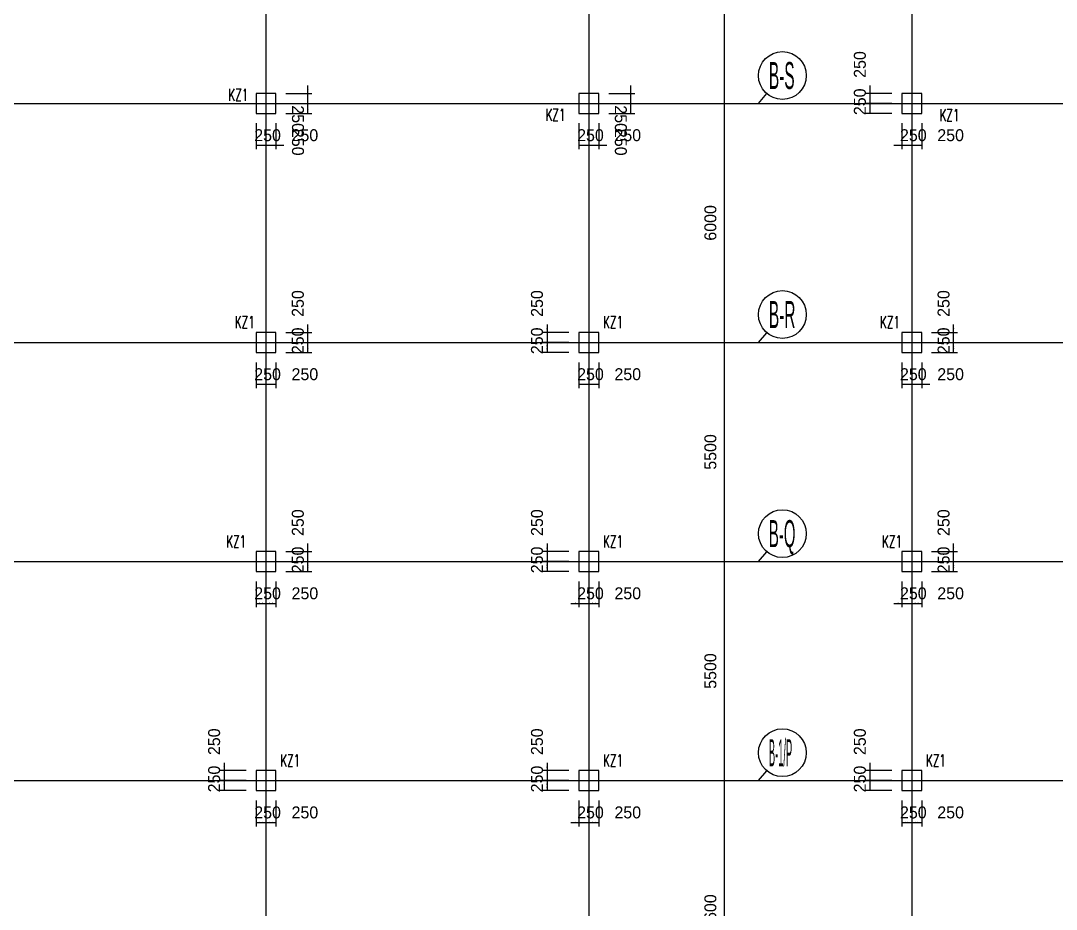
# Model space of a CAD drawing. Extents: x 387171 to 699106, y 11966 to 245688.
# Drawn here: x 548804 to 574785, y 158858 to 181164 of the extents above; entities that cross this region are included whole.
import ezdxf

# ---------------------------------------------------------------- set-up
doc = ezdxf.new("R2010")
doc.units = 0
doc.header["$LTSCALE"] = 100
doc.header["$MEASUREMENT"] = 0
for name, color, linetype in [('COLU', 7, 'Continuous'), ('DIM', 3, 'Continuous'), ('DOTE', 253, 'Continuous'), ('L-AXIS', 3, 'Continuous'), ('NUM', 7, 'Continuous')]:
    doc.layers.add(name, color=color, linetype=linetype)
doc.styles.add('hztxt', font='hztxt')
doc.styles.get("Standard").update_dxf_attribs({"font": 'standard'})
doc.dimstyles.get("Standard").update_dxf_attribs({"dimtxt": 300, "dimasz": 100, "dimexe": 100, "dimexo": 250, "dimgap": 100, "dimtad": 0, "dimtoh": 1, "dimdec": 0, "dimdsep": 46, "dimcen": 0.09, "dimclrt": 7, "dimadec": 0, "dimazin": 0, "dimtfac": 1, "dimtdec": 4, "dimtofl": 0, "dimtmove": 0, "dimatfit": 3, "dimfxl": 1, "dimtolj": 1, "dimtzin": 0, "dimarcsym": 0})

# ---------------------------------------------------------------- blocks, each defined once
blk = doc.blocks.new('*D2489')
at = {"layer": 'L-AXIS', "color": 0, "linetype": 'ByBlock', "lineweight": -2}
for p, q in [((565446, 173088), (566558, 173088)), ((566458, 167588), (566458, 173088)), ((565446, 167588), (566558, 167588))]:
    blk.add_line(p, q, dxfattribs=at)
for points in [[(566458, 173088), (566474, 172988), (566441, 172988)], [(566458, 167588), (566441, 167688), (566474, 167688)]]:
    blk.add_solid(points, dxfattribs=at)
at = {"layer": 'L-AXIS', "color": 7, "linetype": 'Continuous', "lineweight": -2, "insert": (566108, 170338), "char_height": 300, "width": 780, "attachment_point": 5, "rotation": 90, "style": 'hztxt'}
blk.add_mtext('5500', dxfattribs=at)
blk = doc.blocks.new('_AXISO')
blk.add_circle((0, 0), 0.5)
blk = doc.blocks.new('*D714')
at = {"layer": 'L-AXIS', "color": 0, "linetype": 'ByBlock', "lineweight": -2}
for p, q in [((565446, 167588), (566558, 167588)), ((566458, 162088), (566458, 167588)), ((565446, 162088), (566558, 162088))]:
    blk.add_line(p, q, dxfattribs=at)
for points in [[(566458, 167588), (566474, 167488), (566441, 167488)], [(566458, 162088), (566441, 162188), (566474, 162188)]]:
    blk.add_solid(points, dxfattribs=at)
at = {"layer": 'L-AXIS', "color": 7, "linetype": 'Continuous', "lineweight": -2, "insert": (566108, 164838), "char_height": 300, "width": 780, "attachment_point": 5, "rotation": 90, "style": 'hztxt'}
blk.add_mtext('5500', dxfattribs=at)
blk = doc.blocks.new('*D305')
at = {"layer": 'L-AXIS', "color": 0, "linetype": 'ByBlock', "lineweight": -2}
for p, q in [((565446, 162088), (566558, 162088)), ((566458, 155488), (566458, 162088)), ((565446, 155488), (566558, 155488))]:
    blk.add_line(p, q, dxfattribs=at)
for points in [[(566458, 162088), (566474, 161988), (566441, 161988)], [(566458, 155488), (566441, 155588), (566474, 155588)]]:
    blk.add_solid(points, dxfattribs=at)
at = {"layer": 'L-AXIS', "color": 7, "linetype": 'Continuous', "lineweight": -2, "insert": (566108, 158788), "char_height": 300, "width": 765, "attachment_point": 5, "rotation": 90, "style": 'hztxt'}
blk.add_mtext('6600', dxfattribs=at)
blk = doc.blocks.new('*D2837')
at = {"layer": 'L-AXIS', "color": 0, "linetype": 'ByBlock', "lineweight": -2}
for p, q in [((565446, 184588), (566558, 184588)), ((566458, 179088), (566458, 184588)), ((565446, 179088), (566558, 179088))]:
    blk.add_line(p, q, dxfattribs=at)
for points in [[(566458, 184588), (566474, 184488), (566441, 184488)], [(566458, 179088), (566441, 179188), (566474, 179188)]]:
    blk.add_solid(points, dxfattribs=at)
at = {"layer": 'L-AXIS', "color": 7, "linetype": 'Continuous', "lineweight": -2, "insert": (566108, 181838), "char_height": 300, "width": 780, "attachment_point": 5, "rotation": 90, "style": 'hztxt'}
blk.add_mtext('5500', dxfattribs=at)
blk = doc.blocks.new('*D2437')
at = {"layer": 'L-AXIS', "color": 0, "linetype": 'ByBlock', "lineweight": -2}
for p, q in [((565446, 179088), (566558, 179088)), ((566458, 173088), (566458, 179088)), ((565446, 173088), (566558, 173088))]:
    blk.add_line(p, q, dxfattribs=at)
for points in [[(566458, 179088), (566474, 178988), (566441, 178988)], [(566458, 173088), (566441, 173188), (566474, 173188)]]:
    blk.add_solid(points, dxfattribs=at)
at = {"layer": 'L-AXIS', "color": 7, "linetype": 'Continuous', "lineweight": -2, "insert": (566108, 176088), "char_height": 300, "width": 770, "attachment_point": 5, "rotation": 90, "style": 'hztxt'}
blk.add_mtext('6000', dxfattribs=at)
blk = doc.blocks.new('*D1645')
at = {"layer": 'DIM', "color": 0, "linetype": 'ByBlock', "lineweight": -2}
for p, q in [((554708, 178588), (554708, 177938)), ((554958, 178588), (554958, 177938)), ((554708, 178038), (554958, 178038))]:
    blk.add_line(p, q, dxfattribs=at)
for points in [[(554708, 178038), (554808, 178055), (554808, 178021)], [(554958, 178038), (554858, 178021), (554858, 178055)]]:
    blk.add_solid(points, dxfattribs=at)
at = {"layer": 'DIM', "color": 7, "linetype": 'Continuous', "lineweight": -2, "insert": (554998, 178288), "char_height": 300, "width": 566.67, "attachment_point": 5, "style": 'hztxt'}
blk.add_mtext('250', dxfattribs=at)
blk = doc.blocks.new('*D1233')
at = {"layer": 'DIM', "color": 0, "linetype": 'ByBlock', "lineweight": -2}
for p, q in [((554958, 178588), (554958, 177938)), ((555208, 178588), (555208, 177938)), ((554758, 178038), (555408, 178038))]:
    blk.add_line(p, q, dxfattribs=at)
for points in [[(554958, 178038), (554858, 178021), (554858, 178055)], [(555208, 178038), (555308, 178055), (555308, 178021)]]:
    blk.add_solid(points, dxfattribs=at)
at = {"layer": 'DIM', "color": 7, "linetype": 'Continuous', "lineweight": -2, "insert": (555934, 178288), "char_height": 300, "width": 566.67, "attachment_point": 5, "style": 'hztxt'}
blk.add_mtext('250', dxfattribs=at)
blk = doc.blocks.new('*D1116')
at = {"layer": 'DIM', "color": 0, "linetype": 'ByBlock', "lineweight": -2}
for p, q in [((555458, 179088), (556108, 179088)), ((556008, 178838), (556008, 179088)), ((555458, 178838), (556108, 178838))]:
    blk.add_line(p, q, dxfattribs=at)
for points in [[(556008, 179088), (556025, 178988), (555991, 178988)], [(556008, 178838), (555991, 178938), (556025, 178938)]]:
    blk.add_solid(points, dxfattribs=at)
at = {"layer": 'DIM', "color": 7, "linetype": 'Continuous', "lineweight": -2, "insert": (555758, 178112), "char_height": 300, "width": 566.67, "attachment_point": 5, "rotation": 270, "style": 'hztxt'}
blk.add_mtext('250', dxfattribs=at)
blk = doc.blocks.new('*D704')
at = {"layer": 'DIM', "color": 0, "linetype": 'ByBlock', "lineweight": -2}
for p, q in [((556008, 178888), (556008, 179538)), ((555458, 179338), (556108, 179338)), ((555458, 179088), (556108, 179088))]:
    blk.add_line(p, q, dxfattribs=at)
for points in [[(556008, 179338), (555991, 179438), (556025, 179438)], [(556008, 179088), (556025, 178988), (555991, 178988)]]:
    blk.add_solid(points, dxfattribs=at)
at = {"layer": 'DIM', "color": 7, "linetype": 'Continuous', "lineweight": -2, "insert": (555758, 178705), "char_height": 300, "width": 566.67, "attachment_point": 5, "rotation": 270, "style": 'hztxt'}
blk.add_mtext('250', dxfattribs=at)
blk = doc.blocks.new('*D259')
at = {"layer": 'DIM', "color": 0, "linetype": 'ByBlock', "lineweight": -2}
for p, q in [((562808, 178588), (562808, 177938)), ((563058, 178588), (563058, 177938)), ((562808, 178038), (563058, 178038))]:
    blk.add_line(p, q, dxfattribs=at)
for points in [[(562808, 178038), (562908, 178055), (562908, 178021)], [(563058, 178038), (562958, 178021), (562958, 178055)]]:
    blk.add_solid(points, dxfattribs=at)
at = {"layer": 'DIM', "color": 7, "linetype": 'Continuous', "lineweight": -2, "insert": (563098, 178288), "char_height": 300, "width": 566.67, "attachment_point": 5, "style": 'hztxt'}
blk.add_mtext('250', dxfattribs=at)
blk = doc.blocks.new('*D2858')
at = {"layer": 'DIM', "color": 0, "linetype": 'ByBlock', "lineweight": -2}
for p, q in [((563058, 178588), (563058, 177938)), ((563308, 178588), (563308, 177938)), ((562858, 178038), (563508, 178038))]:
    blk.add_line(p, q, dxfattribs=at)
for points in [[(563058, 178038), (562958, 178021), (562958, 178055)], [(563308, 178038), (563408, 178055), (563408, 178021)]]:
    blk.add_solid(points, dxfattribs=at)
at = {"layer": 'DIM', "color": 7, "linetype": 'Continuous', "lineweight": -2, "insert": (564034, 178288), "char_height": 300, "width": 566.67, "attachment_point": 5, "style": 'hztxt'}
blk.add_mtext('250', dxfattribs=at)
blk = doc.blocks.new('*D2769')
at = {"layer": 'DIM', "color": 0, "linetype": 'ByBlock', "lineweight": -2}
for p, q in [((563558, 179088), (564208, 179088)), ((564108, 178838), (564108, 179088)), ((563558, 178838), (564208, 178838))]:
    blk.add_line(p, q, dxfattribs=at)
for points in [[(564108, 179088), (564125, 178988), (564091, 178988)], [(564108, 178838), (564091, 178938), (564125, 178938)]]:
    blk.add_solid(points, dxfattribs=at)
at = {"layer": 'DIM', "color": 7, "linetype": 'Continuous', "lineweight": -2, "insert": (563858, 178112), "char_height": 300, "width": 566.67, "attachment_point": 5, "rotation": 270, "style": 'hztxt'}
blk.add_mtext('250', dxfattribs=at)
blk = doc.blocks.new('*D2389')
at = {"layer": 'DIM', "color": 0, "linetype": 'ByBlock', "lineweight": -2}
for p, q in [((564108, 178888), (564108, 179538)), ((563558, 179338), (564208, 179338)), ((563558, 179088), (564208, 179088))]:
    blk.add_line(p, q, dxfattribs=at)
for points in [[(564108, 179338), (564091, 179438), (564125, 179438)], [(564108, 179088), (564125, 178988), (564091, 178988)]]:
    blk.add_solid(points, dxfattribs=at)
at = {"layer": 'DIM', "color": 7, "linetype": 'Continuous', "lineweight": -2, "insert": (563858, 178705), "char_height": 300, "width": 566.67, "attachment_point": 5, "rotation": 270, "style": 'hztxt'}
blk.add_mtext('250', dxfattribs=at)
blk = doc.blocks.new('*D1907')
at = {"layer": 'DIM', "color": 0, "linetype": 'ByBlock', "lineweight": -2}
for p, q in [((570108, 179538), (570108, 178888)), ((570658, 179338), (570008, 179338)), ((570658, 179088), (570008, 179088))]:
    blk.add_line(p, q, dxfattribs=at)
for points in [[(570108, 179338), (570091, 179438), (570125, 179438)], [(570108, 179088), (570125, 178988), (570091, 178988)]]:
    blk.add_solid(points, dxfattribs=at)
at = {"layer": 'DIM', "color": 7, "linetype": 'Continuous', "lineweight": -2, "insert": (569858, 180064), "char_height": 300, "width": 566.67, "attachment_point": 5, "rotation": 90, "style": 'hztxt'}
blk.add_mtext('250', dxfattribs=at)
blk = doc.blocks.new('*D1868')
at = {"layer": 'DIM', "color": 0, "linetype": 'ByBlock', "lineweight": -2}
for p, q in [((570658, 179088), (570008, 179088)), ((570108, 179088), (570108, 178838)), ((570658, 178838), (570008, 178838))]:
    blk.add_line(p, q, dxfattribs=at)
for points in [[(570108, 179088), (570125, 178988), (570091, 178988)], [(570108, 178838), (570091, 178938), (570125, 178938)]]:
    blk.add_solid(points, dxfattribs=at)
at = {"layer": 'DIM', "color": 7, "linetype": 'Continuous', "lineweight": -2, "insert": (569858, 179128), "char_height": 300, "width": 566.67, "attachment_point": 5, "rotation": 90, "style": 'hztxt'}
blk.add_mtext('250', dxfattribs=at)
blk = doc.blocks.new('*D1420')
at = {"layer": 'DIM', "color": 0, "linetype": 'ByBlock', "lineweight": -2}
for p, q in [((570908, 178588), (570908, 177938)), ((571158, 178588), (571158, 177938)), ((570708, 178038), (571358, 178038))]:
    blk.add_line(p, q, dxfattribs=at)
for points in [[(570908, 178038), (570808, 178021), (570808, 178055)], [(571158, 178038), (571258, 178055), (571258, 178021)]]:
    blk.add_solid(points, dxfattribs=at)
at = {"layer": 'DIM', "color": 7, "linetype": 'Continuous', "lineweight": -2, "insert": (571198, 178288), "char_height": 300, "width": 566.67, "attachment_point": 5, "style": 'hztxt'}
blk.add_mtext('250', dxfattribs=at)
blk = doc.blocks.new('*D998')
at = {"layer": 'DIM', "color": 0, "linetype": 'ByBlock', "lineweight": -2}
for p, q in [((571158, 178588), (571158, 177938)), ((571408, 178588), (571408, 177938)), ((571158, 178038), (571408, 178038))]:
    blk.add_line(p, q, dxfattribs=at)
for points in [[(571158, 178038), (571258, 178055), (571258, 178021)], [(571408, 178038), (571308, 178021), (571308, 178055)]]:
    blk.add_solid(points, dxfattribs=at)
at = {"layer": 'DIM', "color": 7, "linetype": 'Continuous', "lineweight": -2, "insert": (572134, 178288), "char_height": 300, "width": 566.67, "attachment_point": 5, "style": 'hztxt'}
blk.add_mtext('250', dxfattribs=at)
blk = doc.blocks.new('*D2144')
at = {"layer": 'DIM', "color": 0, "linetype": 'ByBlock', "lineweight": -2}
for p, q in [((554708, 172588), (554708, 171938)), ((554958, 172588), (554958, 171938)), ((554708, 172038), (554958, 172038))]:
    blk.add_line(p, q, dxfattribs=at)
for points in [[(554708, 172038), (554808, 172055), (554808, 172021)], [(554958, 172038), (554858, 172021), (554858, 172055)]]:
    blk.add_solid(points, dxfattribs=at)
at = {"layer": 'DIM', "color": 7, "linetype": 'Continuous', "lineweight": -2, "insert": (554998, 172288), "char_height": 300, "width": 566.67, "attachment_point": 5, "style": 'hztxt'}
blk.add_mtext('250', dxfattribs=at)
blk = doc.blocks.new('*D1725')
at = {"layer": 'DIM', "color": 0, "linetype": 'ByBlock', "lineweight": -2}
for p, q in [((554958, 172588), (554958, 171938)), ((555208, 172588), (555208, 171938)), ((554958, 172038), (555208, 172038))]:
    blk.add_line(p, q, dxfattribs=at)
for points in [[(554958, 172038), (555058, 172055), (555058, 172021)], [(555208, 172038), (555108, 172021), (555108, 172055)]]:
    blk.add_solid(points, dxfattribs=at)
at = {"layer": 'DIM', "color": 7, "linetype": 'Continuous', "lineweight": -2, "insert": (555934, 172288), "char_height": 300, "width": 566.67, "attachment_point": 5, "style": 'hztxt'}
blk.add_mtext('250', dxfattribs=at)
blk = doc.blocks.new('*D1640')
at = {"layer": 'DIM', "color": 0, "linetype": 'ByBlock', "lineweight": -2}
for p, q in [((555458, 173088), (556108, 173088)), ((556008, 172838), (556008, 173088)), ((555458, 172838), (556108, 172838))]:
    blk.add_line(p, q, dxfattribs=at)
for points in [[(556008, 173088), (556025, 172988), (555991, 172988)], [(556008, 172838), (555991, 172938), (556025, 172938)]]:
    blk.add_solid(points, dxfattribs=at)
at = {"layer": 'DIM', "color": 7, "linetype": 'Continuous', "lineweight": -2, "insert": (555758, 173128), "char_height": 300, "width": 566.67, "attachment_point": 5, "rotation": 90, "style": 'hztxt'}
blk.add_mtext('250', dxfattribs=at)
blk = doc.blocks.new('*D1229')
at = {"layer": 'DIM', "color": 0, "linetype": 'ByBlock', "lineweight": -2}
for p, q in [((555458, 173338), (556108, 173338)), ((556008, 172888), (556008, 173538)), ((555458, 173088), (556108, 173088))]:
    blk.add_line(p, q, dxfattribs=at)
for points in [[(556008, 173338), (555991, 173438), (556025, 173438)], [(556008, 173088), (556025, 172988), (555991, 172988)]]:
    blk.add_solid(points, dxfattribs=at)
at = {"layer": 'DIM', "color": 7, "linetype": 'Continuous', "lineweight": -2, "insert": (555758, 174064), "char_height": 300, "width": 566.67, "attachment_point": 5, "rotation": 90, "style": 'hztxt'}
blk.add_mtext('250', dxfattribs=at)
blk = doc.blocks.new('*D776')
at = {"layer": 'DIM', "color": 0, "linetype": 'ByBlock', "lineweight": -2}
for p, q in [((562558, 173338), (561908, 173338)), ((562008, 173538), (562008, 172888)), ((562558, 173088), (561908, 173088))]:
    blk.add_line(p, q, dxfattribs=at)
for points in [[(562008, 173338), (561991, 173438), (562025, 173438)], [(562008, 173088), (562025, 172988), (561991, 172988)]]:
    blk.add_solid(points, dxfattribs=at)
at = {"layer": 'DIM', "color": 7, "linetype": 'Continuous', "lineweight": -2, "insert": (561758, 174064), "char_height": 300, "width": 566.67, "attachment_point": 5, "rotation": 90, "style": 'hztxt'}
blk.add_mtext('250', dxfattribs=at)
blk = doc.blocks.new('*D738')
at = {"layer": 'DIM', "color": 0, "linetype": 'ByBlock', "lineweight": -2}
for p, q in [((562558, 173088), (561908, 173088)), ((562008, 173088), (562008, 172838)), ((562558, 172838), (561908, 172838))]:
    blk.add_line(p, q, dxfattribs=at)
for points in [[(562008, 173088), (562025, 172988), (561991, 172988)], [(562008, 172838), (561991, 172938), (562025, 172938)]]:
    blk.add_solid(points, dxfattribs=at)
at = {"layer": 'DIM', "color": 7, "linetype": 'Continuous', "lineweight": -2, "insert": (561758, 173128), "char_height": 300, "width": 566.67, "attachment_point": 5, "rotation": 90, "style": 'hztxt'}
blk.add_mtext('250', dxfattribs=at)
blk = doc.blocks.new('*D291')
at = {"layer": 'DIM', "color": 0, "linetype": 'ByBlock', "lineweight": -2}
for p, q in [((562808, 172588), (562808, 171938)), ((563058, 172588), (563058, 171938)), ((562808, 172038), (563058, 172038))]:
    blk.add_line(p, q, dxfattribs=at)
for points in [[(562808, 172038), (562908, 172055), (562908, 172021)], [(563058, 172038), (562958, 172021), (562958, 172055)]]:
    blk.add_solid(points, dxfattribs=at)
at = {"layer": 'DIM', "color": 7, "linetype": 'Continuous', "lineweight": -2, "insert": (563098, 172288), "char_height": 300, "width": 566.67, "attachment_point": 5, "style": 'hztxt'}
blk.add_mtext('250', dxfattribs=at)
blk = doc.blocks.new('*D2892')
at = {"layer": 'DIM', "color": 0, "linetype": 'ByBlock', "lineweight": -2}
for p, q in [((563058, 172588), (563058, 171938)), ((563308, 172588), (563308, 171938)), ((563058, 172038), (563308, 172038))]:
    blk.add_line(p, q, dxfattribs=at)
for points in [[(563058, 172038), (563158, 172055), (563158, 172021)], [(563308, 172038), (563208, 172021), (563208, 172055)]]:
    blk.add_solid(points, dxfattribs=at)
at = {"layer": 'DIM', "color": 7, "linetype": 'Continuous', "lineweight": -2, "insert": (564034, 172288), "char_height": 300, "width": 566.67, "attachment_point": 5, "style": 'hztxt'}
blk.add_mtext('250', dxfattribs=at)
blk = doc.blocks.new('*D2801')
at = {"layer": 'DIM', "color": 0, "linetype": 'ByBlock', "lineweight": -2}
for p, q in [((570908, 172588), (570908, 171938)), ((571158, 172588), (571158, 171938)), ((570908, 172038), (571158, 172038))]:
    blk.add_line(p, q, dxfattribs=at)
for points in [[(570908, 172038), (571008, 172055), (571008, 172021)], [(571158, 172038), (571058, 172021), (571058, 172055)]]:
    blk.add_solid(points, dxfattribs=at)
at = {"layer": 'DIM', "color": 7, "linetype": 'Continuous', "lineweight": -2, "insert": (571198, 172288), "char_height": 300, "width": 566.67, "attachment_point": 5, "style": 'hztxt'}
blk.add_mtext('250', dxfattribs=at)
blk = doc.blocks.new('*D2419')
at = {"layer": 'DIM', "color": 0, "linetype": 'ByBlock', "lineweight": -2}
for p, q in [((571158, 172588), (571158, 171938)), ((571408, 172588), (571408, 171938)), ((570958, 172038), (571608, 172038))]:
    blk.add_line(p, q, dxfattribs=at)
for points in [[(571158, 172038), (571058, 172021), (571058, 172055)], [(571408, 172038), (571508, 172055), (571508, 172021)]]:
    blk.add_solid(points, dxfattribs=at)
at = {"layer": 'DIM', "color": 7, "linetype": 'Continuous', "lineweight": -2, "insert": (572134, 172288), "char_height": 300, "width": 566.67, "attachment_point": 5, "style": 'hztxt'}
blk.add_mtext('250', dxfattribs=at)
blk = doc.blocks.new('*D1934')
at = {"layer": 'DIM', "color": 0, "linetype": 'ByBlock', "lineweight": -2}
for p, q in [((571658, 173088), (572308, 173088)), ((572208, 172838), (572208, 173088)), ((571658, 172838), (572308, 172838))]:
    blk.add_line(p, q, dxfattribs=at)
for points in [[(572208, 173088), (572225, 172988), (572191, 172988)], [(572208, 172838), (572191, 172938), (572225, 172938)]]:
    blk.add_solid(points, dxfattribs=at)
at = {"layer": 'DIM', "color": 7, "linetype": 'Continuous', "lineweight": -2, "insert": (571958, 173128), "char_height": 300, "width": 566.67, "attachment_point": 5, "rotation": 90, "style": 'hztxt'}
blk.add_mtext('250', dxfattribs=at)
blk = doc.blocks.new('*D1905')
at = {"layer": 'DIM', "color": 0, "linetype": 'ByBlock', "lineweight": -2}
for p, q in [((571658, 173338), (572308, 173338)), ((572208, 172888), (572208, 173538)), ((571658, 173088), (572308, 173088))]:
    blk.add_line(p, q, dxfattribs=at)
for points in [[(572208, 173338), (572191, 173438), (572225, 173438)], [(572208, 173088), (572225, 172988), (572191, 172988)]]:
    blk.add_solid(points, dxfattribs=at)
at = {"layer": 'DIM', "color": 7, "linetype": 'Continuous', "lineweight": -2, "insert": (571958, 174064), "char_height": 300, "width": 566.67, "attachment_point": 5, "rotation": 90, "style": 'hztxt'}
blk.add_mtext('250', dxfattribs=at)
blk = doc.blocks.new('*D2404')
at = {"layer": 'DIM', "color": 0, "linetype": 'ByBlock', "lineweight": -2}
for p, q in [((554708, 167088), (554708, 166438)), ((554958, 167088), (554958, 166438)), ((554708, 166538), (554958, 166538))]:
    blk.add_line(p, q, dxfattribs=at)
for points in [[(554708, 166538), (554808, 166555), (554808, 166521)], [(554958, 166538), (554858, 166521), (554858, 166555)]]:
    blk.add_solid(points, dxfattribs=at)
at = {"layer": 'DIM', "color": 7, "linetype": 'Continuous', "lineweight": -2, "insert": (554998, 166788), "char_height": 300, "width": 566.67, "attachment_point": 5, "style": 'hztxt'}
blk.add_mtext('250', dxfattribs=at)
blk = doc.blocks.new('*D1966')
at = {"layer": 'DIM', "color": 0, "linetype": 'ByBlock', "lineweight": -2}
for p, q in [((554958, 167088), (554958, 166438)), ((555208, 167088), (555208, 166438)), ((554958, 166538), (555208, 166538))]:
    blk.add_line(p, q, dxfattribs=at)
for points in [[(554958, 166538), (555058, 166555), (555058, 166521)], [(555208, 166538), (555108, 166521), (555108, 166555)]]:
    blk.add_solid(points, dxfattribs=at)
at = {"layer": 'DIM', "color": 7, "linetype": 'Continuous', "lineweight": -2, "insert": (555934, 166788), "char_height": 300, "width": 566.67, "attachment_point": 5, "style": 'hztxt'}
blk.add_mtext('250', dxfattribs=at)
blk = doc.blocks.new('*D1884')
at = {"layer": 'DIM', "color": 0, "linetype": 'ByBlock', "lineweight": -2}
for p, q in [((555458, 167588), (556108, 167588)), ((556008, 167338), (556008, 167588)), ((555458, 167338), (556108, 167338))]:
    blk.add_line(p, q, dxfattribs=at)
for points in [[(556008, 167588), (556025, 167488), (555991, 167488)], [(556008, 167338), (555991, 167438), (556025, 167438)]]:
    blk.add_solid(points, dxfattribs=at)
at = {"layer": 'DIM', "color": 7, "linetype": 'Continuous', "lineweight": -2, "insert": (555758, 167628), "char_height": 300, "width": 566.67, "attachment_point": 5, "rotation": 90, "style": 'hztxt'}
blk.add_mtext('250', dxfattribs=at)
blk = doc.blocks.new('*D1481')
at = {"layer": 'DIM', "color": 0, "linetype": 'ByBlock', "lineweight": -2}
for p, q in [((555458, 167838), (556108, 167838)), ((556008, 167388), (556008, 168038)), ((555458, 167588), (556108, 167588))]:
    blk.add_line(p, q, dxfattribs=at)
for points in [[(556008, 167838), (555991, 167938), (556025, 167938)], [(556008, 167588), (556025, 167488), (555991, 167488)]]:
    blk.add_solid(points, dxfattribs=at)
at = {"layer": 'DIM', "color": 7, "linetype": 'Continuous', "lineweight": -2, "insert": (555758, 168564), "char_height": 300, "width": 566.67, "attachment_point": 5, "rotation": 90, "style": 'hztxt'}
blk.add_mtext('250', dxfattribs=at)
blk = doc.blocks.new('*D1010')
at = {"layer": 'DIM', "color": 0, "linetype": 'ByBlock', "lineweight": -2}
for p, q in [((562558, 167838), (561908, 167838)), ((562008, 168038), (562008, 167388)), ((562558, 167588), (561908, 167588))]:
    blk.add_line(p, q, dxfattribs=at)
for points in [[(562008, 167838), (561991, 167938), (562025, 167938)], [(562008, 167588), (562025, 167488), (561991, 167488)]]:
    blk.add_solid(points, dxfattribs=at)
at = {"layer": 'DIM', "color": 7, "linetype": 'Continuous', "lineweight": -2, "insert": (561758, 168564), "char_height": 300, "width": 566.67, "attachment_point": 5, "rotation": 90, "style": 'hztxt'}
blk.add_mtext('250', dxfattribs=at)
blk = doc.blocks.new('*D599')
at = {"layer": 'DIM', "color": 0, "linetype": 'ByBlock', "lineweight": -2}
for p, q in [((562558, 167588), (561908, 167588)), ((562008, 167588), (562008, 167338)), ((562558, 167338), (561908, 167338))]:
    blk.add_line(p, q, dxfattribs=at)
for points in [[(562008, 167588), (562025, 167488), (561991, 167488)], [(562008, 167338), (561991, 167438), (562025, 167438)]]:
    blk.add_solid(points, dxfattribs=at)
at = {"layer": 'DIM', "color": 7, "linetype": 'Continuous', "lineweight": -2, "insert": (561758, 167628), "char_height": 300, "width": 566.67, "attachment_point": 5, "rotation": 90, "style": 'hztxt'}
blk.add_mtext('250', dxfattribs=at)
blk = doc.blocks.new('*D527')
at = {"layer": 'DIM', "color": 0, "linetype": 'ByBlock', "lineweight": -2}
for p, q in [((562808, 167088), (562808, 166438)), ((563058, 167088), (563058, 166438)), ((562608, 166538), (563258, 166538))]:
    blk.add_line(p, q, dxfattribs=at)
for points in [[(562808, 166538), (562708, 166521), (562708, 166555)], [(563058, 166538), (563158, 166555), (563158, 166521)]]:
    blk.add_solid(points, dxfattribs=at)
at = {"layer": 'DIM', "color": 7, "linetype": 'Continuous', "lineweight": -2, "insert": (563098, 166788), "char_height": 300, "width": 566.67, "attachment_point": 5, "style": 'hztxt'}
blk.add_mtext('250', dxfattribs=at)
blk = doc.blocks.new('*D115')
at = {"layer": 'DIM', "color": 0, "linetype": 'ByBlock', "lineweight": -2}
for p, q in [((563058, 167088), (563058, 166438)), ((563308, 167088), (563308, 166438)), ((563058, 166538), (563308, 166538))]:
    blk.add_line(p, q, dxfattribs=at)
for points in [[(563058, 166538), (563158, 166555), (563158, 166521)], [(563308, 166538), (563208, 166521), (563208, 166555)]]:
    blk.add_solid(points, dxfattribs=at)
at = {"layer": 'DIM', "color": 7, "linetype": 'Continuous', "lineweight": -2, "insert": (564034, 166788), "char_height": 300, "width": 566.67, "attachment_point": 5, "style": 'hztxt'}
blk.add_mtext('250', dxfattribs=at)
blk = doc.blocks.new('*D2668')
at = {"layer": 'DIM', "color": 0, "linetype": 'ByBlock', "lineweight": -2}
for p, q in [((570908, 167088), (570908, 166438)), ((571158, 167088), (571158, 166438)), ((570708, 166538), (571358, 166538))]:
    blk.add_line(p, q, dxfattribs=at)
for points in [[(570908, 166538), (570808, 166521), (570808, 166555)], [(571158, 166538), (571258, 166555), (571258, 166521)]]:
    blk.add_solid(points, dxfattribs=at)
at = {"layer": 'DIM', "color": 7, "linetype": 'Continuous', "lineweight": -2, "insert": (571198, 166788), "char_height": 300, "width": 566.67, "attachment_point": 5, "style": 'hztxt'}
blk.add_mtext('250', dxfattribs=at)
blk = doc.blocks.new('*D2632')
at = {"layer": 'DIM', "color": 0, "linetype": 'ByBlock', "lineweight": -2}
for p, q in [((571158, 167088), (571158, 166438)), ((571408, 167088), (571408, 166438)), ((571158, 166538), (571408, 166538))]:
    blk.add_line(p, q, dxfattribs=at)
for points in [[(571158, 166538), (571258, 166555), (571258, 166521)], [(571408, 166538), (571308, 166521), (571308, 166555)]]:
    blk.add_solid(points, dxfattribs=at)
at = {"layer": 'DIM', "color": 7, "linetype": 'Continuous', "lineweight": -2, "insert": (572134, 166788), "char_height": 300, "width": 566.67, "attachment_point": 5, "style": 'hztxt'}
blk.add_mtext('250', dxfattribs=at)
blk = doc.blocks.new('*D2188')
at = {"layer": 'DIM', "color": 0, "linetype": 'ByBlock', "lineweight": -2}
for p, q in [((571658, 167588), (572308, 167588)), ((572208, 167338), (572208, 167588)), ((571658, 167338), (572308, 167338))]:
    blk.add_line(p, q, dxfattribs=at)
for points in [[(572208, 167588), (572225, 167488), (572191, 167488)], [(572208, 167338), (572191, 167438), (572225, 167438)]]:
    blk.add_solid(points, dxfattribs=at)
at = {"layer": 'DIM', "color": 7, "linetype": 'Continuous', "lineweight": -2, "insert": (571958, 167628), "char_height": 300, "width": 566.67, "attachment_point": 5, "rotation": 90, "style": 'hztxt'}
blk.add_mtext('250', dxfattribs=at)
blk = doc.blocks.new('*D1754')
at = {"layer": 'DIM', "color": 0, "linetype": 'ByBlock', "lineweight": -2}
for p, q in [((571658, 167838), (572308, 167838)), ((572208, 167388), (572208, 168038)), ((571658, 167588), (572308, 167588))]:
    blk.add_line(p, q, dxfattribs=at)
for points in [[(572208, 167838), (572191, 167938), (572225, 167938)], [(572208, 167588), (572225, 167488), (572191, 167488)]]:
    blk.add_solid(points, dxfattribs=at)
at = {"layer": 'DIM', "color": 7, "linetype": 'Continuous', "lineweight": -2, "insert": (571958, 168564), "char_height": 300, "width": 566.67, "attachment_point": 5, "rotation": 90, "style": 'hztxt'}
blk.add_mtext('250', dxfattribs=at)
blk = doc.blocks.new('*D1809')
at = {"layer": 'DIM', "color": 0, "linetype": 'ByBlock', "lineweight": -2}
for p, q in [((553908, 162538), (553908, 161888)), ((554458, 162338), (553808, 162338)), ((554458, 162088), (553808, 162088))]:
    blk.add_line(p, q, dxfattribs=at)
for points in [[(553908, 162338), (553891, 162438), (553925, 162438)], [(553908, 162088), (553925, 161988), (553891, 161988)]]:
    blk.add_solid(points, dxfattribs=at)
at = {"layer": 'DIM', "color": 7, "linetype": 'Continuous', "lineweight": -2, "insert": (553658, 163064), "char_height": 300, "width": 566.67, "attachment_point": 5, "rotation": 90, "style": 'hztxt'}
blk.add_mtext('250', dxfattribs=at)
blk = doc.blocks.new('*D1355')
at = {"layer": 'DIM', "color": 0, "linetype": 'ByBlock', "lineweight": -2}
for p, q in [((554458, 162088), (553808, 162088)), ((553908, 162088), (553908, 161838)), ((554458, 161838), (553808, 161838))]:
    blk.add_line(p, q, dxfattribs=at)
for points in [[(553908, 162088), (553925, 161988), (553891, 161988)], [(553908, 161838), (553891, 161938), (553925, 161938)]]:
    blk.add_solid(points, dxfattribs=at)
at = {"layer": 'DIM', "color": 7, "linetype": 'Continuous', "lineweight": -2, "insert": (553658, 162128), "char_height": 300, "width": 566.67, "attachment_point": 5, "rotation": 90, "style": 'hztxt'}
blk.add_mtext('250', dxfattribs=at)
blk = doc.blocks.new('*D1321')
at = {"layer": 'DIM', "color": 0, "linetype": 'ByBlock', "lineweight": -2}
for p, q in [((554708, 161588), (554708, 160938)), ((554958, 161588), (554958, 160938)), ((554708, 161038), (554958, 161038))]:
    blk.add_line(p, q, dxfattribs=at)
for points in [[(554708, 161038), (554808, 161055), (554808, 161021)], [(554958, 161038), (554858, 161021), (554858, 161055)]]:
    blk.add_solid(points, dxfattribs=at)
at = {"layer": 'DIM', "color": 7, "linetype": 'Continuous', "lineweight": -2, "insert": (554998, 161288), "char_height": 300, "width": 566.67, "attachment_point": 5, "style": 'hztxt'}
blk.add_mtext('250', dxfattribs=at)
blk = doc.blocks.new('*D851')
at = {"layer": 'DIM', "color": 0, "linetype": 'ByBlock', "lineweight": -2}
for p, q in [((554958, 161588), (554958, 160938)), ((555208, 161588), (555208, 160938)), ((554958, 161038), (555208, 161038))]:
    blk.add_line(p, q, dxfattribs=at)
for points in [[(554958, 161038), (555058, 161055), (555058, 161021)], [(555208, 161038), (555108, 161021), (555108, 161055)]]:
    blk.add_solid(points, dxfattribs=at)
at = {"layer": 'DIM', "color": 7, "linetype": 'Continuous', "lineweight": -2, "insert": (555934, 161288), "char_height": 300, "width": 566.67, "attachment_point": 5, "style": 'hztxt'}
blk.add_mtext('250', dxfattribs=at)
blk = doc.blocks.new('*D449')
at = {"layer": 'DIM', "color": 0, "linetype": 'ByBlock', "lineweight": -2}
for p, q in [((562008, 162538), (562008, 161888)), ((562558, 162338), (561908, 162338)), ((562558, 162088), (561908, 162088))]:
    blk.add_line(p, q, dxfattribs=at)
for points in [[(562008, 162338), (561991, 162438), (562025, 162438)], [(562008, 162088), (562025, 161988), (561991, 161988)]]:
    blk.add_solid(points, dxfattribs=at)
at = {"layer": 'DIM', "color": 7, "linetype": 'Continuous', "lineweight": -2, "insert": (561758, 163064), "char_height": 300, "width": 566.67, "attachment_point": 5, "rotation": 90, "style": 'hztxt'}
blk.add_mtext('250', dxfattribs=at)
blk = doc.blocks.new('*D361')
at = {"layer": 'DIM', "color": 0, "linetype": 'ByBlock', "lineweight": -2}
for p, q in [((562558, 162088), (561908, 162088)), ((562008, 162088), (562008, 161838)), ((562558, 161838), (561908, 161838))]:
    blk.add_line(p, q, dxfattribs=at)
for points in [[(562008, 162088), (562025, 161988), (561991, 161988)], [(562008, 161838), (561991, 161938), (562025, 161938)]]:
    blk.add_solid(points, dxfattribs=at)
at = {"layer": 'DIM', "color": 7, "linetype": 'Continuous', "lineweight": -2, "insert": (561758, 162128), "char_height": 300, "width": 566.67, "attachment_point": 5, "rotation": 90, "style": 'hztxt'}
blk.add_mtext('250', dxfattribs=at)
blk = doc.blocks.new('*D2953')
at = {"layer": 'DIM', "color": 0, "linetype": 'ByBlock', "lineweight": -2}
for p, q in [((562808, 161588), (562808, 160938)), ((563058, 161588), (563058, 160938)), ((562608, 161038), (563258, 161038))]:
    blk.add_line(p, q, dxfattribs=at)
for points in [[(562808, 161038), (562708, 161021), (562708, 161055)], [(563058, 161038), (563158, 161055), (563158, 161021)]]:
    blk.add_solid(points, dxfattribs=at)
at = {"layer": 'DIM', "color": 7, "linetype": 'Continuous', "lineweight": -2, "insert": (563098, 161288), "char_height": 300, "width": 566.67, "attachment_point": 5, "style": 'hztxt'}
blk.add_mtext('250', dxfattribs=at)
blk = doc.blocks.new('*D2520')
at = {"layer": 'DIM', "color": 0, "linetype": 'ByBlock', "lineweight": -2}
for p, q in [((563058, 161588), (563058, 160938)), ((563308, 161588), (563308, 160938)), ((563058, 161038), (563308, 161038))]:
    blk.add_line(p, q, dxfattribs=at)
for points in [[(563058, 161038), (563158, 161055), (563158, 161021)], [(563308, 161038), (563208, 161021), (563208, 161055)]]:
    blk.add_solid(points, dxfattribs=at)
at = {"layer": 'DIM', "color": 7, "linetype": 'Continuous', "lineweight": -2, "insert": (564034, 161288), "char_height": 300, "width": 566.67, "attachment_point": 5, "style": 'hztxt'}
blk.add_mtext('250', dxfattribs=at)
blk = doc.blocks.new('*D2092')
at = {"layer": 'DIM', "color": 0, "linetype": 'ByBlock', "lineweight": -2}
for p, q in [((570108, 162538), (570108, 161888)), ((570658, 162338), (570008, 162338)), ((570658, 162088), (570008, 162088))]:
    blk.add_line(p, q, dxfattribs=at)
for points in [[(570108, 162338), (570091, 162438), (570125, 162438)], [(570108, 162088), (570125, 161988), (570091, 161988)]]:
    blk.add_solid(points, dxfattribs=at)
at = {"layer": 'DIM', "color": 7, "linetype": 'Continuous', "lineweight": -2, "insert": (569858, 163064), "char_height": 300, "width": 566.67, "attachment_point": 5, "rotation": 90, "style": 'hztxt'}
blk.add_mtext('250', dxfattribs=at)
blk = doc.blocks.new('*D1998')
at = {"layer": 'DIM', "color": 0, "linetype": 'ByBlock', "lineweight": -2}
for p, q in [((570658, 162088), (570008, 162088)), ((570108, 162088), (570108, 161838)), ((570658, 161838), (570008, 161838))]:
    blk.add_line(p, q, dxfattribs=at)
for points in [[(570108, 162088), (570125, 161988), (570091, 161988)], [(570108, 161838), (570091, 161938), (570125, 161938)]]:
    blk.add_solid(points, dxfattribs=at)
at = {"layer": 'DIM', "color": 7, "linetype": 'Continuous', "lineweight": -2, "insert": (569858, 162128), "char_height": 300, "width": 566.67, "attachment_point": 5, "rotation": 90, "style": 'hztxt'}
blk.add_mtext('250', dxfattribs=at)
blk = doc.blocks.new('*D1592')
at = {"layer": 'DIM', "color": 0, "linetype": 'ByBlock', "lineweight": -2}
for p, q in [((570908, 161588), (570908, 160938)), ((571158, 161588), (571158, 160938)), ((570908, 161038), (571158, 161038))]:
    blk.add_line(p, q, dxfattribs=at)
for points in [[(570908, 161038), (571008, 161055), (571008, 161021)], [(571158, 161038), (571058, 161021), (571058, 161055)]]:
    blk.add_solid(points, dxfattribs=at)
at = {"layer": 'DIM', "color": 7, "linetype": 'Continuous', "lineweight": -2, "insert": (571198, 161288), "char_height": 300, "width": 566.67, "attachment_point": 5, "style": 'hztxt'}
blk.add_mtext('250', dxfattribs=at)
blk = doc.blocks.new('*D1119')
at = {"layer": 'DIM', "color": 0, "linetype": 'ByBlock', "lineweight": -2}
for p, q in [((571158, 161588), (571158, 160938)), ((571408, 161588), (571408, 160938)), ((571158, 161038), (571408, 161038))]:
    blk.add_line(p, q, dxfattribs=at)
for points in [[(571158, 161038), (571258, 161055), (571258, 161021)], [(571408, 161038), (571308, 161021), (571308, 161055)]]:
    blk.add_solid(points, dxfattribs=at)
at = {"layer": 'DIM', "color": 7, "linetype": 'Continuous', "lineweight": -2, "insert": (572134, 161288), "char_height": 300, "width": 566.67, "attachment_point": 5, "style": 'hztxt'}
blk.add_mtext('250', dxfattribs=at)

msp = doc.modelspace()

# ---------------------------------------------------------------- linework, layer by layer
at = {"layer": 'COLU'}
for points in [[(554708.1, 178837.9), (555208.1, 178837.9), (555208.1, 179337.9), (554708.1, 179337.9)], [(562808.1, 178837.9), (563308.1, 178837.9), (563308.1, 179337.9), (562808.1, 179337.9)], [(570908.1, 178837.9), (571408.1, 178837.9), (571408.1, 179337.9), (570908.1, 179337.9)], [(554708.1, 172837.9), (555208.1, 172837.9), (555208.1, 173337.9), (554708.1, 173337.9)], [(562808.1, 172837.9), (563308.1, 172837.9), (563308.1, 173337.9), (562808.1, 173337.9)], [(570908.1, 172837.9), (571408.1, 172837.9), (571408.1, 173337.9), (570908.1, 173337.9)], [(554708.1, 167337.9), (555208.1, 167337.9), (555208.1, 167837.9), (554708.1, 167837.9)], [(562808.1, 167337.9), (563308.1, 167337.9), (563308.1, 167837.9), (562808.1, 167837.9)], [(570908.1, 167337.9), (571408.1, 167337.9), (571408.1, 167837.9), (570908.1, 167837.9)], [(554708.1, 161837.9), (555208.1, 161837.9), (555208.1, 162337.9), (554708.1, 162337.9)], [(562808.1, 161837.9), (563308.1, 161837.9), (563308.1, 162337.9), (562808.1, 162337.9)], [(570908.1, 161837.9), (571408.1, 161837.9), (571408.1, 162337.9), (570908.1, 162337.9)]]:
    msp.add_lwpolyline(points, close=True, dxfattribs=at)
at = {"layer": 'DOTE'}
for p, q in [((571158.1, 213087.9), (571158.1, 94087.9)), ((554958.1, 210429.3), (554958.1, 88587.9)), ((563058.1, 210429.3), (563058.1, 84089.2)), ((517702.3, 179087.9), (579258.1, 179087.9)), ((532758.1, 173087.9), (590758.1, 173087.9)), ((532758.1, 167587.9), (599108.1, 167587.9)), ((538758.1, 162087.9), (599108.1, 162087.9))]:
    msp.add_line(p, q, dxfattribs=at)
at = {"layer": 'L-AXIS'}
for p, q in [((567313.6, 179087.9), (567523.1, 179332.4)), ((565446, 179087.9), (567313.6, 179087.9)), ((567313.6, 173087.9), (567523.1, 173332.4)), ((565446, 173087.9), (567313.6, 173087.9)), ((567313.6, 167587.9), (567523.1, 167832.4)), ((565446, 167587.9), (567313.6, 167587.9)), ((567313.6, 162087.9), (567523.1, 162332.4)), ((565446, 162087.9), (567313.6, 162087.9))]:
    msp.add_line(p, q, dxfattribs=at)

# ---------------------------------------------------------------- block references
ref = msp.add_blockref('_AXISO', (567913.6, 179787.9), dxfattribs=dict(at, xscale=1199.999999999997, yscale=1200, rotation=359.9996457873818))
ref.add_attrib('A', 'B-S', (567574.2, 179448.5), dxfattribs={"height": 678.82, "style": 'hztxt', "width": 0.42623})
ref = msp.add_blockref('_AXISO', (567913.6, 173787.9), dxfattribs=dict(at, xscale=1199.999999999997, yscale=1200, rotation=359.9996457873818))
ref.add_attrib('A', 'B-R', (567574.2, 173448.5), dxfattribs={"height": 678.82, "style": 'hztxt', "width": 0.42623})
ref = msp.add_blockref('_AXISO', (567913.6, 168287.9), dxfattribs=dict(at, xscale=1199.999999999997, yscale=1200, rotation=359.9996457873818))
ref.add_attrib('A', 'B-Q', (567574.2, 167948.5), dxfattribs={"height": 678.82, "style": 'hztxt', "width": 0.412698})
ref = msp.add_blockref('_AXISO', (567913.6, 162787.9), dxfattribs=dict(at, xscale=1199.999999999997, yscale=1200, rotation=359.9996457873818))
ref.add_attrib('A', 'B-1/P', (567574.2, 162448.5), dxfattribs={"height": 678.82, "style": 'hztxt', "width": 0.257426})

# ---------------------------------------------------------------- texts
at = {"layer": 'NUM', "color": 200, "width": 0.7}
for p in [(554012.8, 179151.4), (561969.3, 178651.9), (571853.6, 178642.2), (554174.8, 173444), (563414.1, 173444), (570361.6, 173444), (553960, 167944), (563414.1, 167944), (570412.3, 167944), (555314.1, 162444), (563414.1, 162444), (571514.1, 162444)]:
    msp.add_text('KZ1', height=300, dxfattribs=at).set_placement(p)

# ---------------------------------------------------------------- dimensions: what is measured, and where the dimension line sits
at = {"layer": 'DIM', "color": 200}
for p1, p2, picture, middle in [((570908.1, 179337.9), (570908.1, 179087.9), '*D1907', (569858.1, 179556)), ((555208.1, 179087.9), (555208.1, 179337.9), '*D704', (555758.1, 179212.9)), ((563308.1, 179087.9), (563308.1, 179337.9), '*D2389', (563858.1, 179212.9)), ((570908.1, 179087.9), (570908.1, 178837.9), '*D1868', (569858.1, 178619.9)), ((555208.1, 178837.9), (555208.1, 179087.9), '*D1116', (555758.1, 178619.9)), ((563308.1, 178837.9), (563308.1, 179087.9), '*D2769', (563858.1, 178619.9)), ((554708.1, 178837.9), (554958.1, 178837.9), '*D1645', (554490, 178287.9)), ((554958.1, 178837.9), (555208.1, 178837.9), '*D1233', (555426.1, 178287.9)), ((562808.1, 178837.9), (563058.1, 178837.9), '*D259', (562590, 178287.9)), ((563058.1, 178837.9), (563308.1, 178837.9), '*D2858', (563526.1, 178287.9)), ((570908.1, 178837.9), (571158.1, 178837.9), '*D1420', (570690, 178287.9)), ((571158.1, 178837.9), (571408.1, 178837.9), '*D998', (571626.1, 178287.9)), ((555208.1, 173087.9), (555208.1, 173337.9), '*D1229', (555758.1, 173556)), ((562808.1, 173337.9), (562808.1, 173087.9), '*D776', (561758.1, 173556)), ((571408.1, 173087.9), (571408.1, 173337.9), '*D1905', (571958.1, 173556)), ((555208.1, 172837.9), (555208.1, 173087.9), '*D1640', (555758.1, 172619.9)), ((562808.1, 173087.9), (562808.1, 172837.9), '*D738', (561758.1, 172619.9)), ((571408.1, 172837.9), (571408.1, 173087.9), '*D1934', (571958.1, 172619.9)), ((554708.1, 172837.9), (554958.1, 172837.9), '*D2144', (554490, 172287.9)), ((554958.1, 172837.9), (555208.1, 172837.9), '*D1725', (555426.1, 172287.9)), ((562808.1, 172837.9), (563058.1, 172837.9), '*D291', (562590, 172287.9)), ((563058.1, 172837.9), (563308.1, 172837.9), '*D2892', (563526.1, 172287.9)), ((570908.1, 172837.9), (571158.1, 172837.9), '*D2801', (570690, 172287.9)), ((571158.1, 172837.9), (571408.1, 172837.9), '*D2419', (571626.1, 172287.9)), ((555208.1, 167587.9), (555208.1, 167837.9), '*D1481', (555758.1, 168056)), ((562808.1, 167837.9), (562808.1, 167587.9), '*D1010', (561758.1, 168056)), ((571408.1, 167587.9), (571408.1, 167837.9), '*D1754', (571958.1, 168056)), ((555208.1, 167337.9), (555208.1, 167587.9), '*D1884', (555758.1, 167119.9)), ((562808.1, 167587.9), (562808.1, 167337.9), '*D599', (561758.1, 167119.9)), ((571408.1, 167337.9), (571408.1, 167587.9), '*D2188', (571958.1, 167119.9)), ((554708.1, 167337.9), (554958.1, 167337.9), '*D2404', (554490, 166787.9)), ((554958.1, 167337.9), (555208.1, 167337.9), '*D1966', (555426.1, 166787.9)), ((562808.1, 167337.9), (563058.1, 167337.9), '*D527', (562590, 166787.9)), ((563058.1, 167337.9), (563308.1, 167337.9), '*D115', (563526.1, 166787.9)), ((570908.1, 167337.9), (571158.1, 167337.9), '*D2668', (570690, 166787.9)), ((571158.1, 167337.9), (571408.1, 167337.9), '*D2632', (571626.1, 166787.9)), ((554708.1, 162337.9), (554708.1, 162087.9), '*D1809', (553658.1, 162556)), ((562808.1, 162337.9), (562808.1, 162087.9), '*D449', (561758.1, 162556)), ((570908.1, 162337.9), (570908.1, 162087.9), '*D2092', (569858.1, 162556)), ((554708.1, 162087.9), (554708.1, 161837.9), '*D1355', (553658.1, 161619.9)), ((562808.1, 162087.9), (562808.1, 161837.9), '*D361', (561758.1, 161619.9)), ((570908.1, 162087.9), (570908.1, 161837.9), '*D1998', (569858.1, 161619.9)), ((554708.1, 161837.9), (554958.1, 161837.9), '*D1321', (554490, 161287.9)), ((554958.1, 161837.9), (555208.1, 161837.9), '*D851', (555426.1, 161287.9)), ((562808.1, 161837.9), (563058.1, 161837.9), '*D2953', (562590, 161287.9)), ((563058.1, 161837.9), (563308.1, 161837.9), '*D2520', (563526.1, 161287.9)), ((570908.1, 161837.9), (571158.1, 161837.9), '*D1592', (570690, 161287.9)), ((571158.1, 161837.9), (571408.1, 161837.9), '*D1119', (571626.1, 161287.9))]:
    dim = msp.add_aligned_dim(p1=p1, p2=p2, distance=-800, dimstyle='Standard', dxfattribs=at)
    dim.commit()
    dim.dimension.update_dxf_attribs({"geometry": picture, "text_midpoint": middle})
at = {"layer": 'L-AXIS'}
for base, p1, p2, picture, middle in [((566457.5, 184587.9), (565196, 179087.9), (565196, 184587.9), '*D2837', (566107.5, 181837.9)), ((566457.5, 179087.9), (565196, 173087.9), (565196, 179087.9), '*D2437', (566107.5, 176087.9)), ((566457.5, 173087.9), (565196, 167587.9), (565196, 173087.9), '*D2489', (566107.5, 170337.9)), ((566457.5, 167587.9), (565196, 162087.9), (565196, 167587.9), '*D714', (566107.5, 164837.9)), ((566457.5, 162087.9), (565196, 155487.9), (565196, 162087.9), '*D305', (566107.5, 158787.9))]:
    dim = msp.add_linear_dim(base=base, p1=p1, p2=p2, angle=90, dimstyle='Standard', dxfattribs=at)
    dim.commit()
    dim.dimension.update_dxf_attribs({"geometry": picture, "text_midpoint": middle})

doc.saveas('drawing.dxf')
